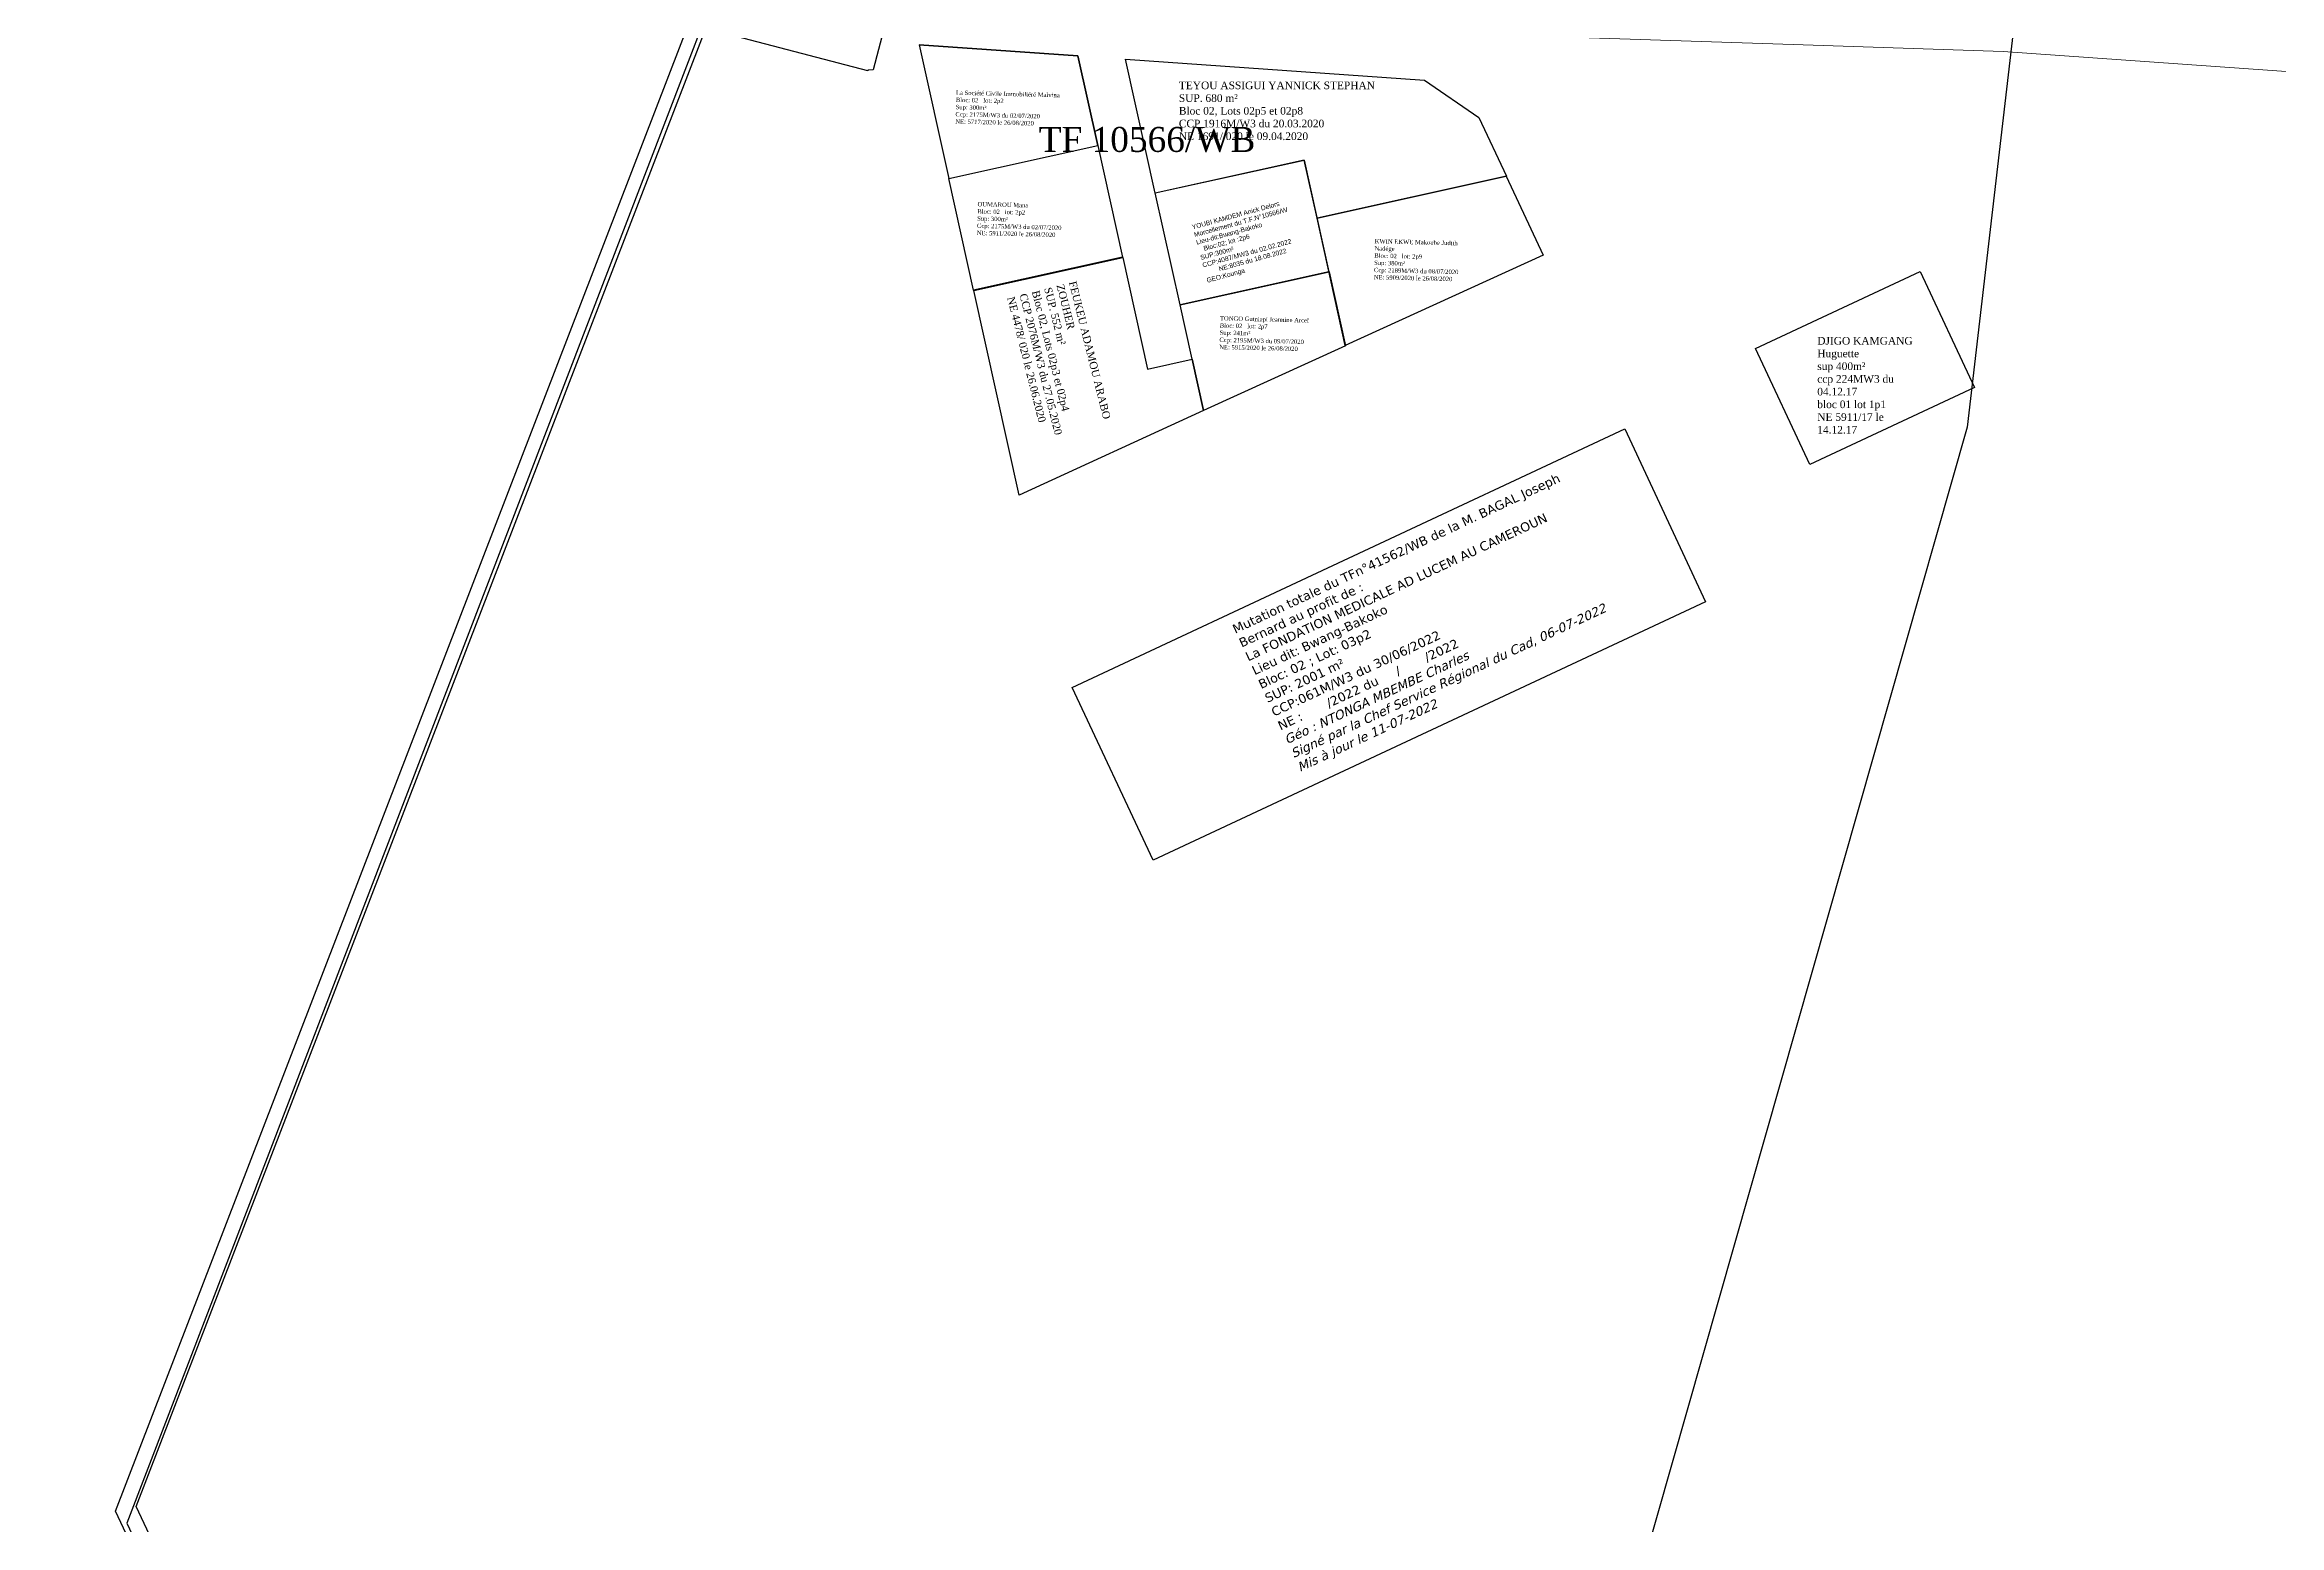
# Model space of a CAD drawing. Header units: millimetres. Extents: x 587399 to 927168, y 438565 to 1444955.
# Drawn here: x 591492.9 to 591785.9, y 440530 to 440724.2 of the extents above; entities that cross this region are included whole.
import ezdxf

# ---------------------------------------------------------------- set-up
doc = ezdxf.new("R2010")
doc.units = ezdxf.units.MM
doc.header["$LTSCALE"] = 2
doc.layers.add('end maj 26 02 2021', color=7, linetype='Continuous')
doc.layers.add('Parcelle MAJ', color=6, linetype='Continuous')
doc.layers.add('MAJ APRES LE 13.01.2023', color=222, linetype='Continuous', lineweight=30)
doc.layers.add('Roads_others', color=24, linetype='Continuous', lineweight=9)
doc.styles.get("Standard").update_dxf_attribs({"font": 'arial.ttf'})
doc.styles.add('Times 1.0', font='times.ttf', dxfattribs={"width": 0.99, "height": 1})

msp = doc.modelspace()

# ---------------------------------------------------------------- linework, layer by layer
at = {"color": 232, "lineweight": 30, "flags": 128}
msp.add_lwpolyline([(589619, 444839), (589665, 444789), (589701, 444534), (591315, 445141), (591436, 445058), (592078, 443543), (591745, 440674), (591661, 440379)], dxfattribs=at)
msp.add_lwpolyline([(589619, 444839), (589665, 444789), (589701, 444534), (591315, 445141), (591436, 445058), (592078, 443543), (591745, 440674), (591661, 440379)], dxfattribs=at)
msp.add_lwpolyline([(589619, 444839), (589665, 444789), (589701, 444534), (591315, 445141), (591436, 445058), (592078, 443543), (591745, 440674), (591661, 440379)], dxfattribs=at)
at = {"flags": 128}
for points in [[(591949.366, 439917.828), (591726.546, 440054.648), (591502.226, 440531.868), (591651.726, 440919.938), (591785.076, 441139.118), (591749.366, 441478.898), (591540.576, 441918.288), (591882.016, 441760.218)], [(591949.366, 439917.828), (591726.546, 440054.648), (591502.226, 440531.868), (591651.726, 440919.938), (591785.076, 441139.118), (591749.366, 441478.898), (591540.576, 441918.288), (591882.016, 441760.218)], [(591949.366, 439917.828), (591726.546, 440054.648), (591502.226, 440531.868), (591651.726, 440919.938), (591785.076, 441139.118), (591749.366, 441478.898), (591540.576, 441918.288), (591882.016, 441760.218)], [(591952.09, 439918.413), (591729.27, 440055.233), (591504.95, 440532.453), (591654.45, 440920.523), (591787.8, 441139.703), (591752.09, 441479.483), (591543.3, 441918.873), (591884.74, 441760.803)], [(591952.09, 439918.413), (591729.27, 440055.233), (591504.95, 440532.453), (591654.45, 440920.523), (591787.8, 441139.703), (591752.09, 441479.483), (591543.3, 441918.873), (591884.74, 441760.803)], [(591952.09, 439918.413), (591729.27, 440055.233), (591504.95, 440532.453), (591654.45, 440920.523), (591787.8, 441139.703), (591752.09, 441479.483), (591543.3, 441918.873), (591884.74, 441760.803)]]:
    msp.add_lwpolyline(points, dxfattribs=at)
at = {"color": 5, "lineweight": -3, "flags": 128}
for points in [[(591583.401, 440759.864), (591609.952, 440752.912), (591601.565, 440720.884), (591600.885, 440720.85), (591600.865, 440720.757), (591570.112, 440728.8)], [(591700.101, 440673.79), (591710.709, 440651.131), (591638.254, 440617.216), (591627.656, 440639.855)]]:
    msp.add_lwpolyline(points, close=True, dxfattribs=at)
at = {"layer": 'end maj 26 02 2021', "color": 150}
msp.add_lwpolyline([(591607.604, 440724.164), (591628.412, 440722.703), (591631.016, 440710.952)], dxfattribs=at)
msp.add_lwpolyline([(591607.604, 440724.164), (591628.412, 440722.703), (591631.016, 440710.952)], dxfattribs=at)
msp.add_lwpolyline([(591607.604, 440724.164), (591628.412, 440722.703), (591631.016, 440710.952)], dxfattribs=at)
msp.add_lwpolyline([(591607.604, 440724.164), (591628.412, 440722.703), (591631.016, 440710.952)], dxfattribs=at)
for points in [[(591611.489, 440706.626), (591631.016, 440710.952), (591628.412, 440722.703), (591607.604, 440724.164)], [(591611.489, 440706.626), (591631.016, 440710.952), (591628.412, 440722.703), (591607.604, 440724.164)], [(591611.489, 440706.626), (591631.016, 440710.952), (591628.412, 440722.703), (591607.604, 440724.164)], [(591611.489, 440706.626), (591631.016, 440710.952), (591628.412, 440722.703), (591607.604, 440724.164)], [(591634.26, 440696.307), (591614.733, 440691.981), (591611.489, 440706.626), (591631.016, 440710.952)], [(591634.26, 440696.307), (591614.733, 440691.981), (591611.489, 440706.626), (591631.016, 440710.952)], [(591634.26, 440696.307), (591614.733, 440691.981), (591611.489, 440706.626), (591631.016, 440710.952)], [(591634.26, 440696.307), (591614.733, 440691.981), (591611.489, 440706.626), (591631.016, 440710.952)], [(591684.574, 440706.917), (591689.412, 440696.596), (591663.457, 440684.719), (591659.758, 440701.419)], [(591684.574, 440706.917), (591689.412, 440696.596), (591663.457, 440684.719), (591659.758, 440701.419)], [(591684.574, 440706.917), (591689.412, 440696.596), (591663.457, 440684.719), (591659.758, 440701.419)], [(591684.574, 440706.917), (591689.412, 440696.596), (591663.457, 440684.719), (591659.758, 440701.419)], [(591661.338, 440694.399), (591663.488, 440684.706), (591644.891, 440676.191), (591641.812, 440690.068)], [(591661.338, 440694.399), (591663.488, 440684.706), (591644.891, 440676.191), (591641.812, 440690.068)], [(591661.338, 440694.399), (591663.488, 440684.706), (591644.891, 440676.191), (591641.812, 440690.068)], [(591661.338, 440694.399), (591663.488, 440684.706), (591644.891, 440676.191), (591641.812, 440690.068)]]:
    msp.add_lwpolyline(points, close=True, dxfattribs=at)
at = {"layer": 'end maj 26 02 2021', "color": 150, "lineweight": -3, "flags": 128}
for points in [[(591634.655, 440722.266), (591673.869, 440719.509), (591680.974, 440714.618), (591684.584, 440706.919), (591659.766, 440701.418), (591658.075, 440709.056), (591638.549, 440704.728)], [(591634.655, 440722.266), (591673.869, 440719.509), (591680.974, 440714.618), (591684.584, 440706.919), (591659.766, 440701.418), (591658.075, 440709.056), (591638.549, 440704.728)], [(591634.655, 440722.266), (591673.869, 440719.509), (591680.974, 440714.618), (591684.584, 440706.919), (591659.766, 440701.418), (591658.075, 440709.056), (591638.549, 440704.728)], [(591634.655, 440722.266), (591673.869, 440719.509), (591680.974, 440714.618), (591684.584, 440706.919), (591659.766, 440701.418), (591658.075, 440709.056), (591638.549, 440704.728)], [(591634.285, 440696.284), (591637.536, 440681.641), (591643.393, 440682.941), (591644.891, 440676.191), (591620.714, 440665.12), (591614.762, 440691.955)], [(591634.285, 440696.284), (591637.536, 440681.641), (591643.393, 440682.941), (591644.891, 440676.191), (591620.714, 440665.12), (591614.762, 440691.955)], [(591634.285, 440696.284), (591637.536, 440681.641), (591643.393, 440682.941), (591644.891, 440676.191), (591620.714, 440665.12), (591614.762, 440691.955)], [(591634.285, 440696.284), (591637.536, 440681.641), (591643.393, 440682.941), (591644.891, 440676.191), (591620.714, 440665.12), (591614.762, 440691.955)]]:
    msp.add_lwpolyline(points, close=True, dxfattribs=at)
at = {"layer": 'end maj 26 02 2021', "color": 150, "flags": 128}
msp.add_lwpolyline([(591738.848, 440694.438), (591745.958, 440679.239), (591724.369, 440669.13), (591717.26, 440684.329)], close=True, dxfattribs=at)
msp.add_lwpolyline([(591738.848, 440694.438), (591745.958, 440679.239), (591724.369, 440669.13), (591717.26, 440684.329)], close=True, dxfattribs=at)
at = {"layer": 'MAJ APRES LE 13.01.2023', "flags": 128}
msp.add_lwpolyline([(591996.357, 441714.973), (591540.46, 441916.739), (591749.759, 441477.592), (591785.863, 441137.853), (591652.767, 440918.519), (591503.717, 440530.276), (591728.59, 440053.316), (591951.568, 439916.754)], dxfattribs=at)
at = {"layer": 'Parcelle MAJ', "color": 6, "lineweight": 30, "flags": 128}
msp.add_lwpolyline([(591658.075, 440709.056), (591661.32, 440694.404), (591641.801, 440690.076), (591638.547, 440704.735)], close=True, dxfattribs=at)
at = {"layer": 'Roads_others'}
msp.add_lwpolyline([(591607.838, 440731.15), (591610.005, 440728.963), (591612.57, 440727.783), (591722.194, 440724.2), (591749.739, 440723.299), (591964.454, 440708.138), (592087.877, 440705.299), (592224.414, 440699.522), (592293.007, 440694.241), (592448.069, 440682.293), (592641.633, 440670.074), (592711.91, 440668.067)], dxfattribs=at)

# ---------------------------------------------------------------- texts
at = {"attachment_point": 1}
for s, insert, char_height, width, rotation in [('\\A1;YOUBI KAMDEM Anick Delors                                        {\\C1;Morcellement du T.F.N°10566/W}                                Lieu-dit:Bwang-Bakoko                                                           Bloc:02; lot :2p6                                                              SUP:300m²                                                                      CCP:4087/MW3 du 02.02.2022                                                   NE:8035 du 18.08.2022                                        {\\C1;GEO:Kounga}', (591643.295, 440700.543), 0.621337, 22.19352, 15.31288), ('\\A1;{\\fVerdana|b0|i0|c186|p34;\\C1;Mutation totale du TFn°\\fVerdana|b0|i0|c0|p34;41562\\fVerdana|b0|i0|c186|p34;/WB de la \\fVerdana|b0|i0|c0|p34;M. BAGAL Joseph Bernard\\fVerdana|b0|i0|c186|p34; au p\\fVerdana|b0|i0|c0|p34;r\\fVerdana|b0|i0|c186|p34;ofit de \\fVerdana|b0|i0|c0|p34;: \\P\\C256;La FONDATION MEDICALE AD LUCEM AU CAMEROUN\\P\\fVerdana|b0|i0|c186|p34;Lieu dit: \\fVerdana|b0|i0|c0|p34;Bwang-\\fVerdana|b0|i0|c186|p34;Bakoko\\PBloc: \\fVerdana|b0|i0|c0|p34;02 ;\\fVerdana|b0|i0|c186|p34; Lot: \\fVerdana|b0|i0|c0|p34;03\\fVerdana|b0|i0|c186|p34;p\\fVerdana|b0|i0|c0|p34;2\\fVerdana|b0|i0|c186|p34;\\PSUP:\\fVerdana|b0|i0|c0|p34; 2001 \\fVerdana|b0|i0|c186|p34;m\\fVerdana|b0|i0|c0|p34;²\\fVerdana|b0|i0|c186|p34;\\PCCP:\\fVerdana|b0|i0|c0|p34;061\\fVerdana|b0|i0|c186|p34;M/W3 du \\fVerdana|b0|i0|c0|p34;30\\fVerdana|b0|i0|c186|p34;/0\\fVerdana|b0|i0|c0|p34;6\\fVerdana|b0|i0|c186|p34;/2022\\PNE :\\fVerdana|b0|i0|c0|p34;       \\fVerdana|b0|i0|c186|p34;/2022 du \\fVerdana|b0|i0|c0|p34;    \\fVerdana|b0|i0|c186|p34;/\\fVerdana|b0|i0|c0|p34;       \\fVerdana|b0|i0|c186|p34;/2022\\P\\fVerdana|b0|i1|c0|p34;\\C1;Géo : NTONGA MBEMBE Charles\\PSigné par la Chef Service Régional du Cad, 06-07-2022\\PMis à jour le 11-07-2022}', (591648.523, 440648.001), 1.2, 49.64542, 25.07177)]:
    msp.add_mtext(s, dxfattribs=dict(at, insert=insert, char_height=char_height, width=width, rotation=rotation))
at = {"layer": 'end maj 26 02 2021', "char_height": 0.56657, "attachment_point": 1, "rotation": 358.5722}
for s, insert in [('{\\fTimes New Roman|b0|i0|c186|p18;La Société Civile Immobiliéré Malvina\\PBloc: 02   lot: 2p2\\PSup: 300m²\\PCcp: 2175M/W3 du 02/07/2020\\PNE: 5717/2020 le 26/08/2020}', (591612.432, 440718.184)), ('{\\fTimes New Roman|b0|i0|c186|p18;La Société Civile Immobiliéré Malvina\\PBloc: 02   lot: 2p2\\PSup: 300m²\\PCcp: 2175M/W3 du 02/07/2020\\PNE: 5717/2020 le 26/08/2020}', (591612.432, 440718.184)), ('{\\fTimes New Roman|b0|i0|c186|p18;La Société Civile Immobiliéré Malvina\\PBloc: 02   lot: 2p2\\PSup: 300m²\\PCcp: 2175M/W3 du 02/07/2020\\PNE: 5717/2020 le 26/08/2020}', (591612.432, 440718.184)), ('{\\fTimes New Roman|b0|i0|c186|p18;La Société Civile Immobiliéré Malvina\\PBloc: 02   lot: 2p2\\PSup: 300m²\\PCcp: 2175M/W3 du 02/07/2020\\PNE: 5717/2020 le 26/08/2020}', (591612.432, 440718.184)), ('{\\fTimes New Roman|b0|i0|c186|p18;OUMAROU Mana\\PBloc: 02   lot: 2p2\\PSup: 300m²\\PCcp: 2175M/W3 du 02/07/2020\\PNE: 5911/2020 le 26/08/2020}', (591615.254, 440703.562)), ('{\\fTimes New Roman|b0|i0|c186|p18;OUMAROU Mana\\PBloc: 02   lot: 2p2\\PSup: 300m²\\PCcp: 2175M/W3 du 02/07/2020\\PNE: 5911/2020 le 26/08/2020}', (591615.254, 440703.562)), ('{\\fTimes New Roman|b0|i0|c186|p18;OUMAROU Mana\\PBloc: 02   lot: 2p2\\PSup: 300m²\\PCcp: 2175M/W3 du 02/07/2020\\PNE: 5911/2020 le 26/08/2020}', (591615.254, 440703.562)), ('{\\fTimes New Roman|b0|i0|c186|p18;OUMAROU Mana\\PBloc: 02   lot: 2p2\\PSup: 300m²\\PCcp: 2175M/W3 du 02/07/2020\\PNE: 5911/2020 le 26/08/2020}', (591615.254, 440703.562)), ('{\\fTimes New Roman|b0|i0|c186|p18;KWIN EKWE Makoube Judith\\PNadége\\PBloc: 02   lot: 2p9\\PSup: 380m²\\PCcp: 2189M/W3 du 08/07/2020\\PNE: 5909/2020 le 26/08/2020}', (591667.325, 440698.704)), ('{\\fTimes New Roman|b0|i0|c186|p18;KWIN EKWE Makoube Judith\\PNadége\\PBloc: 02   lot: 2p9\\PSup: 380m²\\PCcp: 2189M/W3 du 08/07/2020\\PNE: 5909/2020 le 26/08/2020}', (591667.325, 440698.704)), ('{\\fTimes New Roman|b0|i0|c186|p18;KWIN EKWE Makoube Judith\\PNadége\\PBloc: 02   lot: 2p9\\PSup: 380m²\\PCcp: 2189M/W3 du 08/07/2020\\PNE: 5909/2020 le 26/08/2020}', (591667.325, 440698.704)), ('{\\fTimes New Roman|b0|i0|c186|p18;KWIN EKWE Makoube Judith\\PNadége\\PBloc: 02   lot: 2p9\\PSup: 380m²\\PCcp: 2189M/W3 du 08/07/2020\\PNE: 5909/2020 le 26/08/2020}', (591667.325, 440698.704)), ('{\\fTimes New Roman|b0|i0|c186|p18;TONGO Guiniapi Jeannine Arcel\\PBloc: 02   lot: 2p7\\PSup: 241m²\\PCcp: 2195M/W3 du 09/07/2020\\PNE: 5915/2020 le 26/08/2020}', (591647.039, 440688.598)), ('{\\fTimes New Roman|b0|i0|c186|p18;TONGO Guiniapi Jeannine Arcel\\PBloc: 02   lot: 2p7\\PSup: 241m²\\PCcp: 2195M/W3 du 09/07/2020\\PNE: 5915/2020 le 26/08/2020}', (591647.039, 440688.598)), ('{\\fTimes New Roman|b0|i0|c186|p18;TONGO Guiniapi Jeannine Arcel\\PBloc: 02   lot: 2p7\\PSup: 241m²\\PCcp: 2195M/W3 du 09/07/2020\\PNE: 5915/2020 le 26/08/2020}', (591647.039, 440688.598)), ('{\\fTimes New Roman|b0|i0|c186|p18;TONGO Guiniapi Jeannine Arcel\\PBloc: 02   lot: 2p7\\PSup: 241m²\\PCcp: 2195M/W3 du 09/07/2020\\PNE: 5915/2020 le 26/08/2020}', (591647.039, 440688.598))]:
    msp.add_mtext_dynamic_manual_height_columns(s, width=204.04896, gutter_width=12.5, heights=[76.868], dxfattribs=dict(at, insert=insert))
at = {"layer": 'end maj 26 02 2021', "color": 150, "linetype": 'ByBlock', "lineweight": -3, "ltscale": 0.0014, "attachment_point": 1, "style": 'Times 1.0'}
for s, insert, char_height, width in [('{\\C256;TEYOU ASSIGUI YANNICK STEPHAN\\PSUP. 680 m²\\PBloc 02, Lots 02p5 et 02p8\\PCCP 1916M/W3 du 20.03.2020\\PNE 1691/ 020 le 09.04.2020}', (591641.644, 440719.344), 1, 56.79861), ('{\\C256;TEYOU ASSIGUI YANNICK STEPHAN\\PSUP. 680 m²\\PBloc 02, Lots 02p5 et 02p8\\PCCP 1916M/W3 du 20.03.2020\\PNE 1691/ 020 le 09.04.2020}', (591641.644, 440719.344), 1, 56.79861), ('{\\C256;TEYOU ASSIGUI YANNICK STEPHAN\\PSUP. 680 m²\\PBloc 02, Lots 02p5 et 02p8\\PCCP 1916M/W3 du 20.03.2020\\PNE 1691/ 020 le 09.04.2020}', (591641.644, 440719.344), 1, 56.79861), ('{\\C256;TEYOU ASSIGUI YANNICK STEPHAN\\PSUP. 680 m²\\PBloc 02, Lots 02p5 et 02p8\\PCCP 1916M/W3 du 20.03.2020\\PNE 1691/ 020 le 09.04.2020}', (591641.644, 440719.344), 1, 56.79861), ('{\\C1;TF 10566/WB}', (591623.276, 440713.389), 3.27067, 130.24934), ('DJIGO KAMGANG Huguette\\Psup 400m²\\Pccp 224MW3 du 04.12.17\\Pbloc 01 lot 1p1\\PNE 5911/17 le 14.12.17', (591725.348, 440685.848), 1, 13.30066), ('DJIGO KAMGANG Huguette\\Psup 400m²\\Pccp 224MW3 du 04.12.17\\Pbloc 01 lot 1p1\\PNE 5911/17 le 14.12.17', (591725.348, 440685.848), 1, 13.30066)]:
    msp.add_mtext(s, dxfattribs=dict(at, insert=insert, char_height=char_height, width=width))
at = {"layer": 'end maj 26 02 2021', "color": 150, "linetype": 'ByBlock', "lineweight": -3, "ltscale": 0.0014, "insert": (591628.176, 440693.273), "char_height": 1, "width": 65.16068, "attachment_point": 1, "rotation": 284.16045, "style": 'Times 1.0'}
msp.add_mtext('{\\C256;FEUKEU ADAMOU ARABO\\PZOUHER\\PSUP. 552 m²\\PBloc 02, Lots 02p3 et 02p4\\PCCP 2076M/W3 du 27.05.2020\\PNE 4478/ 020 le 26.06.2020}', dxfattribs=at)
msp.add_mtext('{\\C256;FEUKEU ADAMOU ARABO\\PZOUHER\\PSUP. 552 m²\\PBloc 02, Lots 02p3 et 02p4\\PCCP 2076M/W3 du 27.05.2020\\PNE 4478/ 020 le 26.06.2020}', dxfattribs=at)
msp.add_mtext('{\\C256;FEUKEU ADAMOU ARABO\\PZOUHER\\PSUP. 552 m²\\PBloc 02, Lots 02p3 et 02p4\\PCCP 2076M/W3 du 27.05.2020\\PNE 4478/ 020 le 26.06.2020}', dxfattribs=at)
msp.add_mtext('{\\C256;FEUKEU ADAMOU ARABO\\PZOUHER\\PSUP. 552 m²\\PBloc 02, Lots 02p3 et 02p4\\PCCP 2076M/W3 du 27.05.2020\\PNE 4478/ 020 le 26.06.2020}', dxfattribs=at)

doc.saveas('drawing.dxf')
